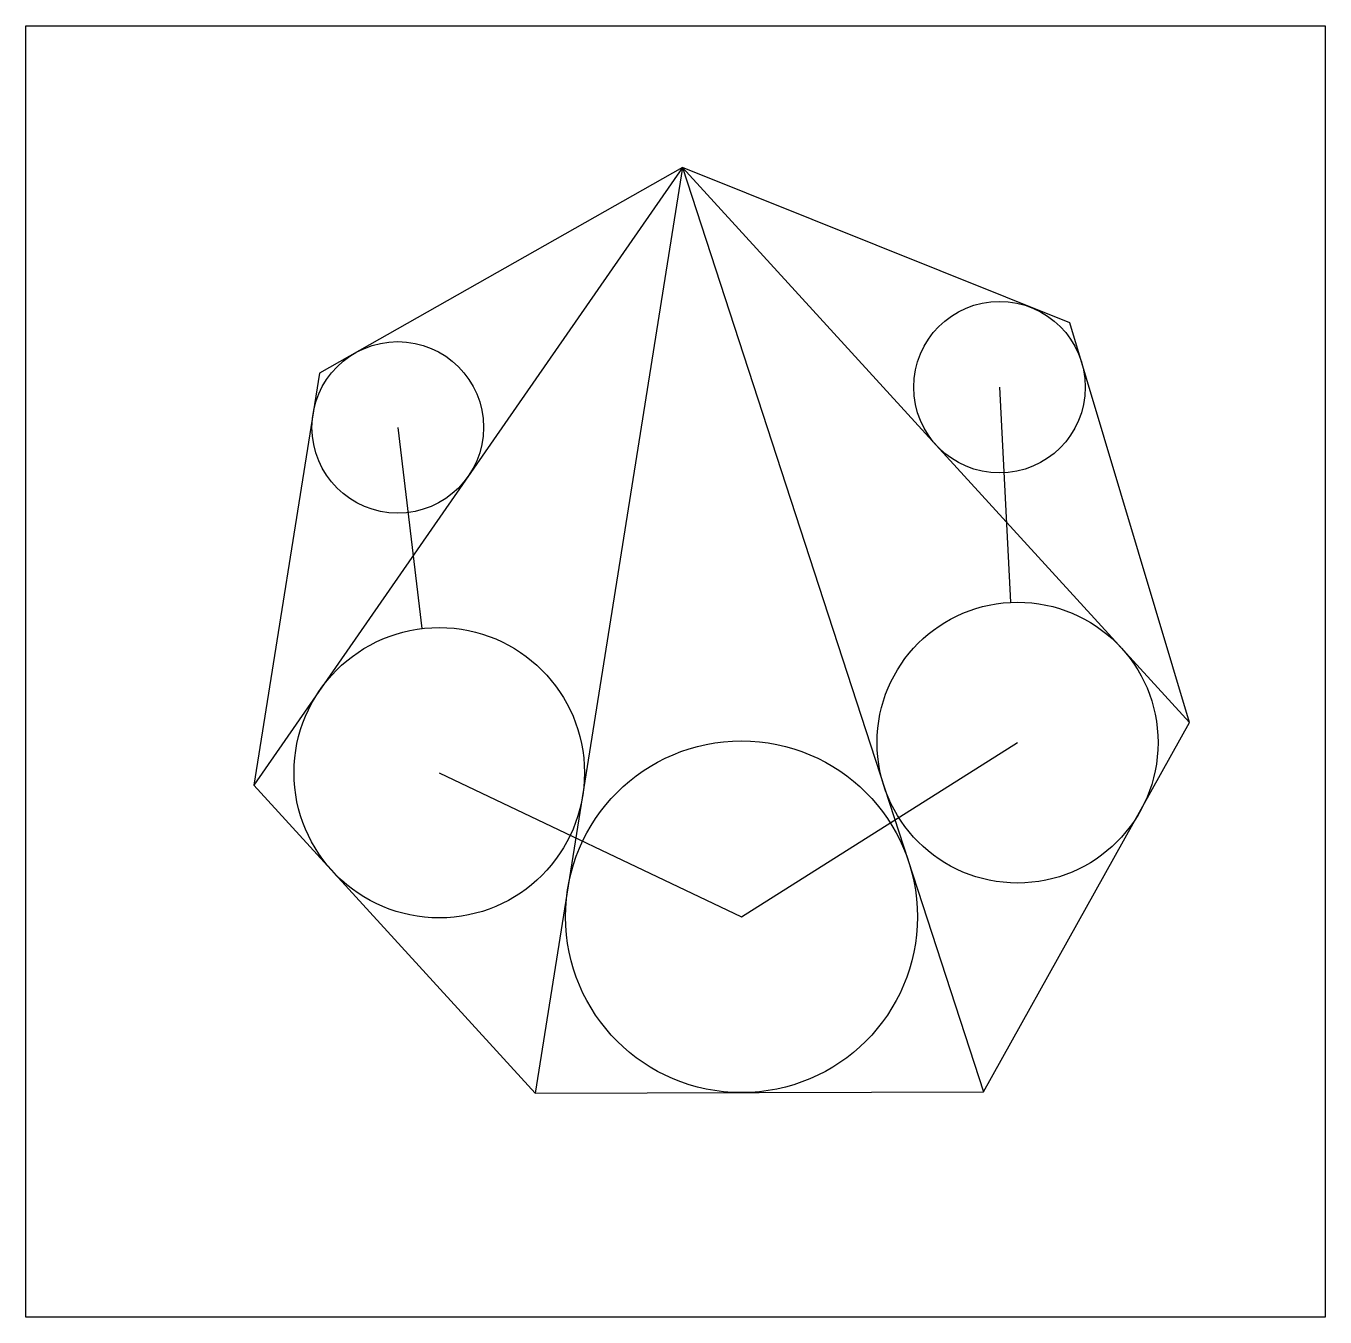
# Model space of a CAD drawing. Header units: inches. Extents: x 12.3 to 38.1, y 4.2 to 29.8.
import ezdxf

# ---------------------------------------------------------------- set-up
doc = ezdxf.new("R2010")
doc.units = ezdxf.units.IN
doc.header["$MEASUREMENT"] = 0

msp = doc.modelspace()

# ---------------------------------------------------------------- linework, layer by layer
for p, q in [((25.353, 27.005), (16.84, 14.734)), ((25.353, 27.005), (22.428, 8.613)), ((25.353, 27.005), (31.331, 8.637)), ((25.353, 27.005), (35.423, 15.975)), ((31.647, 22.639), (31.864, 18.365)), ((19.696, 21.841), (20.176, 17.843)), ((26.523, 12.118), (32.006, 15.578)), ((20.52, 14.98), (26.523, 12.118))]:
    msp.add_line(p, q)
for points in [[(12.313, 29.816), (38.112, 29.816), (38.112, 4.166), (12.313, 4.166)], [(31.331, 8.637), (35.423, 15.975), (33.044, 23.915), (25.353, 27.005), (18.142, 22.92), (16.84, 14.734), (22.428, 8.613)]]:
    msp.add_lwpolyline(points, close=True)
for centre, radius in [((31.647, 22.639), 1.704), ((19.696, 21.841), 1.704), ((32.006, 15.578), 2.79), ((20.52, 14.98), 2.884), ((26.523, 12.118), 3.494)]:
    msp.add_circle(centre, radius)

doc.saveas('drawing.dxf')
